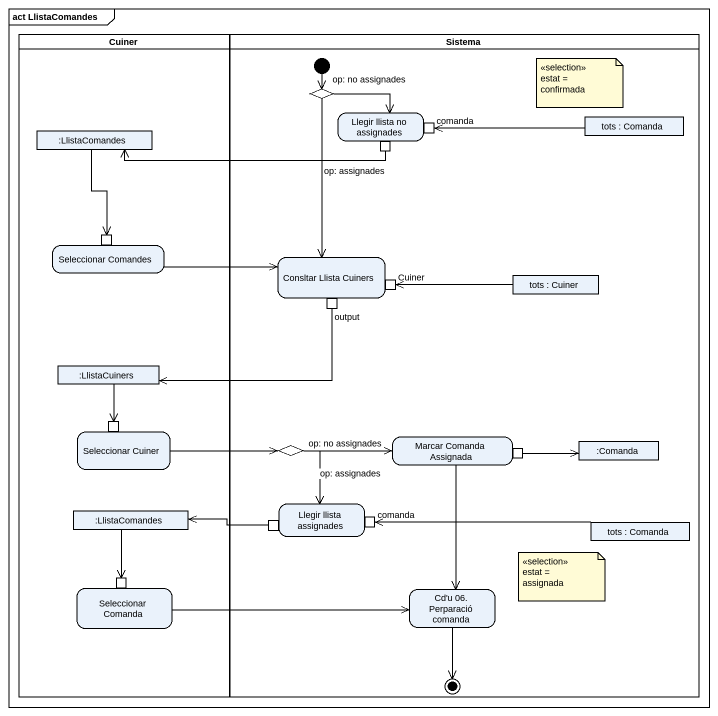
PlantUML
@startuml
mainframe act LlistaComandes
hide empty description
state Cuiner <<partition>> {
  state ":LlistaComandes" as LlistaComandes <<object>>
  state "Seleccionar Comandes" as Seleccionar_Comandes {
    state pin2 <<inputPin>>
  }
  state ":LlistaCuiners" as LlistaCuiners <<object>>
  state "Seleccionar Cuiner" as Seleccionar_Cuiner {
    state pin3 <<inputPin>>
  }
  state ":LlistaComandes" as LlistaComandes_2 <<object>>
  state "Seleccionar Comanda" as Seleccionar_Comanda {
    state pin6 <<inputPin>>
  }
}
state Sistema <<partition>> {
  state choice1 <<choice>>
  state "Llegir llista no assignades" as Llegir_llista_no_assignades {
    state pin1 <<outputPin>>
    state comanda <<inputPin>>
  }
  state "tots : Comanda" as tots <<object>>
  state "Consltar Llista Cuiners" as Consltar_Llista_Cuiners {
    state output <<outputPin>>
    state "Cuiner" as Cuiner_2 <<inputPin>>
  }
  state "tots : Cuiner" as tots_2 <<object>>
  state choice2 <<choice>>
  state "Marcar Comanda Assignada" as Marcar_Comanda_Assignada {
    state pin4 <<outputPin>>
  }
  state ":Comanda" as Comanda <<object>>
  state "Llegir llista assignades" as Llegir_llista_assignades {
    state pin5 <<outputPin>>
    state "comanda" as comanda_2 <<inputPin>>
  }
  state "tots : Comanda" as tots_3 <<object>>
  state "Cd'u 06. Perparació comanda" as Cd_u_06_Perparació_comanda
  [*] --> choice1
  Cd_u_06_Perparació_comanda --> [*]
}
choice1 -right-> Llegir_llista_no_assignades : op: no assignades
choice1 --> Consltar_Llista_Cuiners : op: assignades
LlistaComandes --> pin2
pin1 -left-> LlistaComandes
tots -left-> comanda
Seleccionar_Comandes -right-> Consltar_Llista_Cuiners
output -left-> LlistaCuiners
tots_2 -left-> Cuiner_2
LlistaCuiners --> pin3
Seleccionar_Cuiner -right-> choice2
choice2 -right-> Marcar_Comanda_Assignada : op: no assignades
choice2 --> Llegir_llista_assignades : op: assignades
Marcar_Comanda_Assignada --> Cd_u_06_Perparació_comanda
pin4 -right-> Comanda
LlistaComandes_2 --> pin6
pin5 -left-> LlistaComandes_2
tots_3 -left-> comanda_2
Seleccionar_Comanda -right-> Cd_u_06_Perparació_comanda
note as N1
  <<selection>>
  estat = confirmada
end note
note as N2
  <<selection>>
  estat = assignada
end note
@enduml
